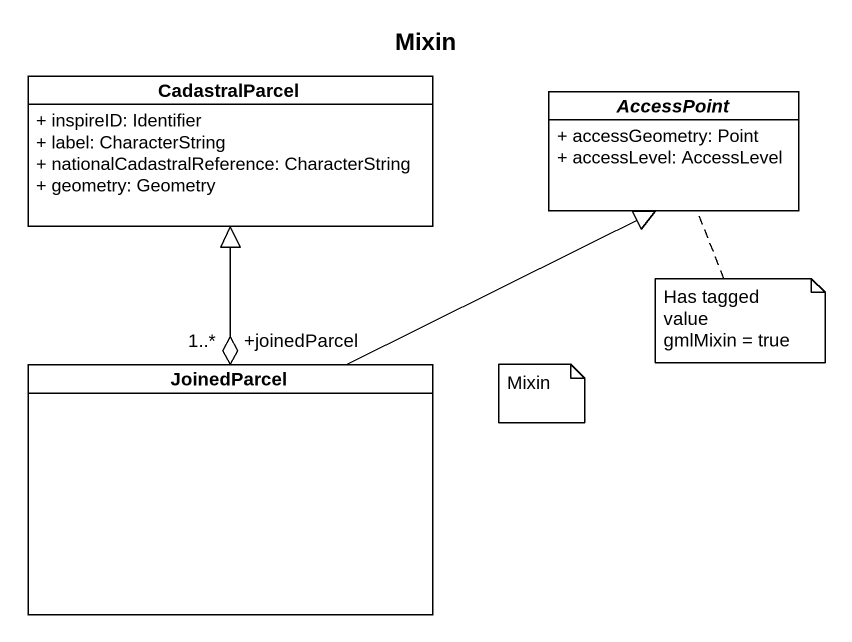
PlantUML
@startuml
title Mixin
hide circle
hide empty members
skinparam classAttributeIconSize 0
class CadastralParcel {
  + inspireID: Identifier
  + label: CharacterString
  + nationalCadastralReference: CharacterString
  + geometry: Geometry
}
abstract class AccessPoint {
  + accessGeometry: Point
  + accessLevel: AccessLevel
}
class JoinedParcel #FFFFFF
CadastralParcel --o "+joinedParcel\n1..*" JoinedParcel
JoinedParcel -up-|> CadastralParcel
JoinedParcel -up-|> AccessPoint
note bottom of AccessPoint
  Has tagged value
  gmlMixin = true
end note
note as N2
  Mixin
end note
@enduml
